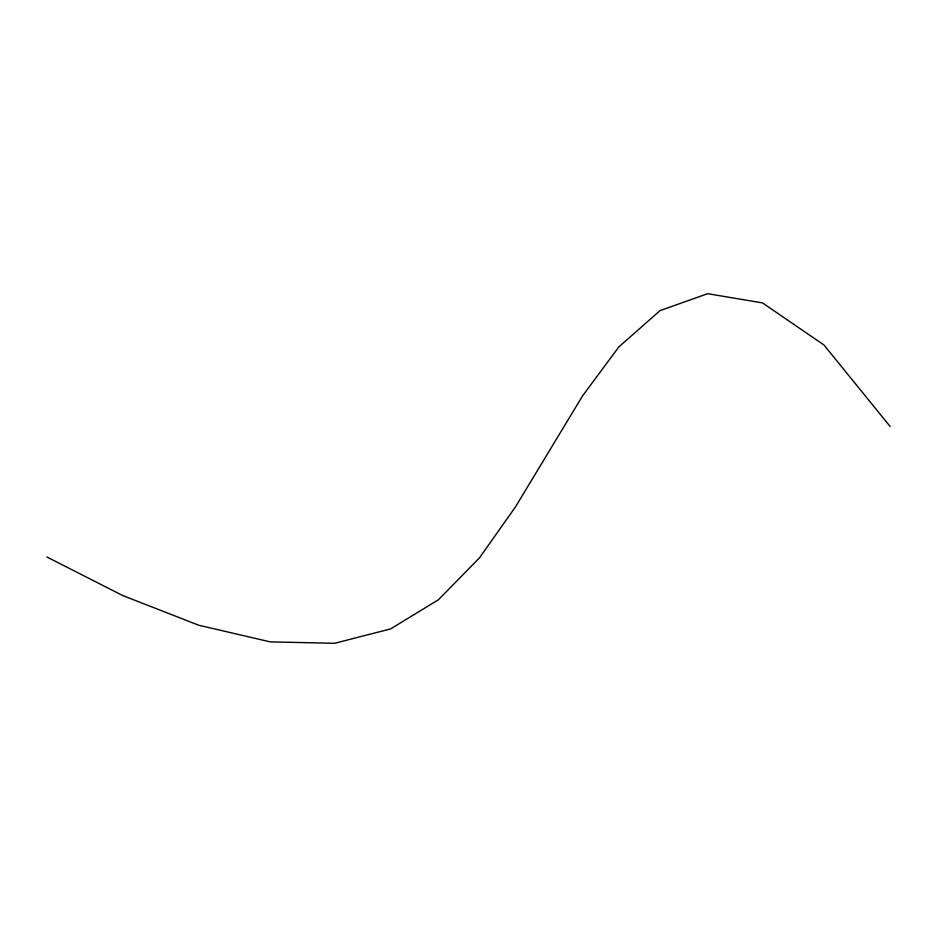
<?xml version="1.0" encoding="UTF-8"?>
<svg xmlns="http://www.w3.org/2000/svg" width="937" height="937" viewBox="0 0 937 937"><rect width="100%" height="100%" fill="white"/><g stroke="black" fill="none" stroke-linecap="round" stroke-linejoin="round"><path stroke-width="1.41" d="M46.85 556.976L122.724 595.557L198.691 625.213L270.196 641.868L334.532 643.309L390.565 628.938L438.469 599.715L479.451 557.902L515.479 506.905L582.58 395.847L618.865 346.901L660.035 310.627L707.669 293.691L762.472 302.897L823.951 344.98L890.15 426.499"/></g></svg>
